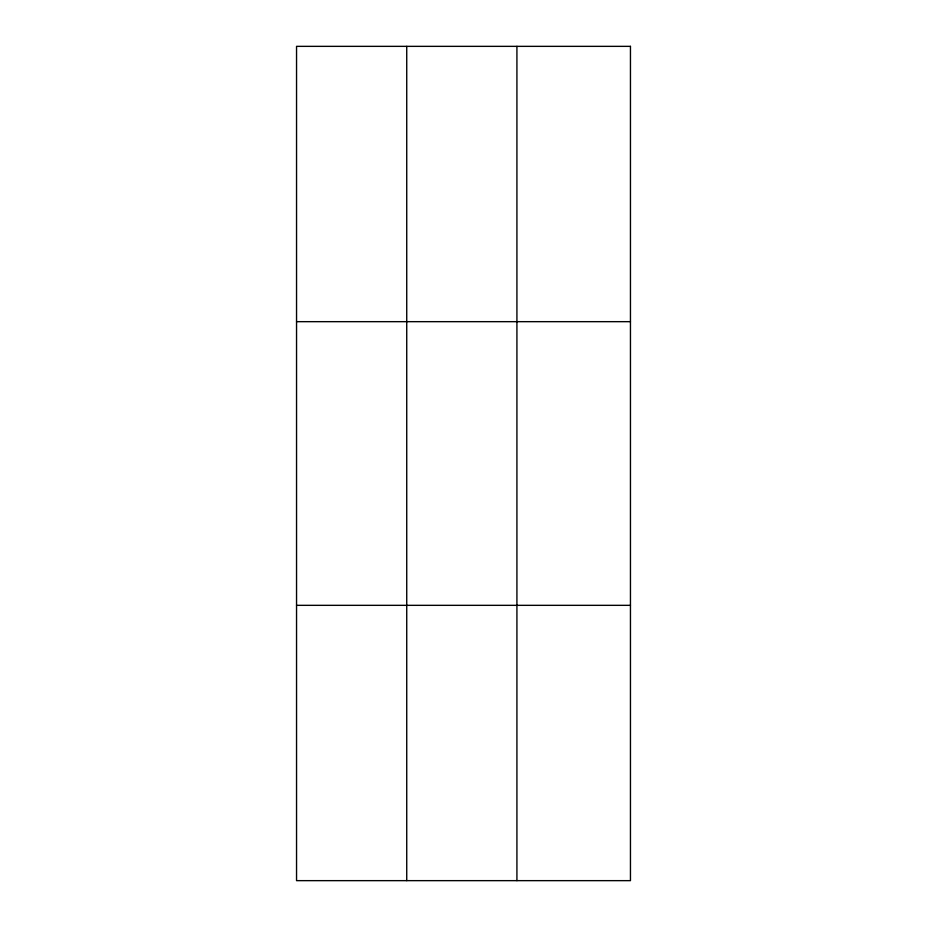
<?xml version="1.0" encoding="UTF-8"?>
<svg xmlns="http://www.w3.org/2000/svg" width="927" height="927" viewBox="0 0 927 927"><rect width="100%" height="100%" fill="white"/><g stroke="black" fill="none" stroke-linecap="round" stroke-linejoin="round"><path stroke-width="1.39" d="M406.733 880.65L406.733 46.35M516.918 880.65L516.918 46.35M296.547 321.669L630.453 321.669M296.547 605.331L630.453 605.331M630.453 46.35L630.453 880.65L296.547 880.65L296.547 46.35L630.453 46.35"/></g></svg>
